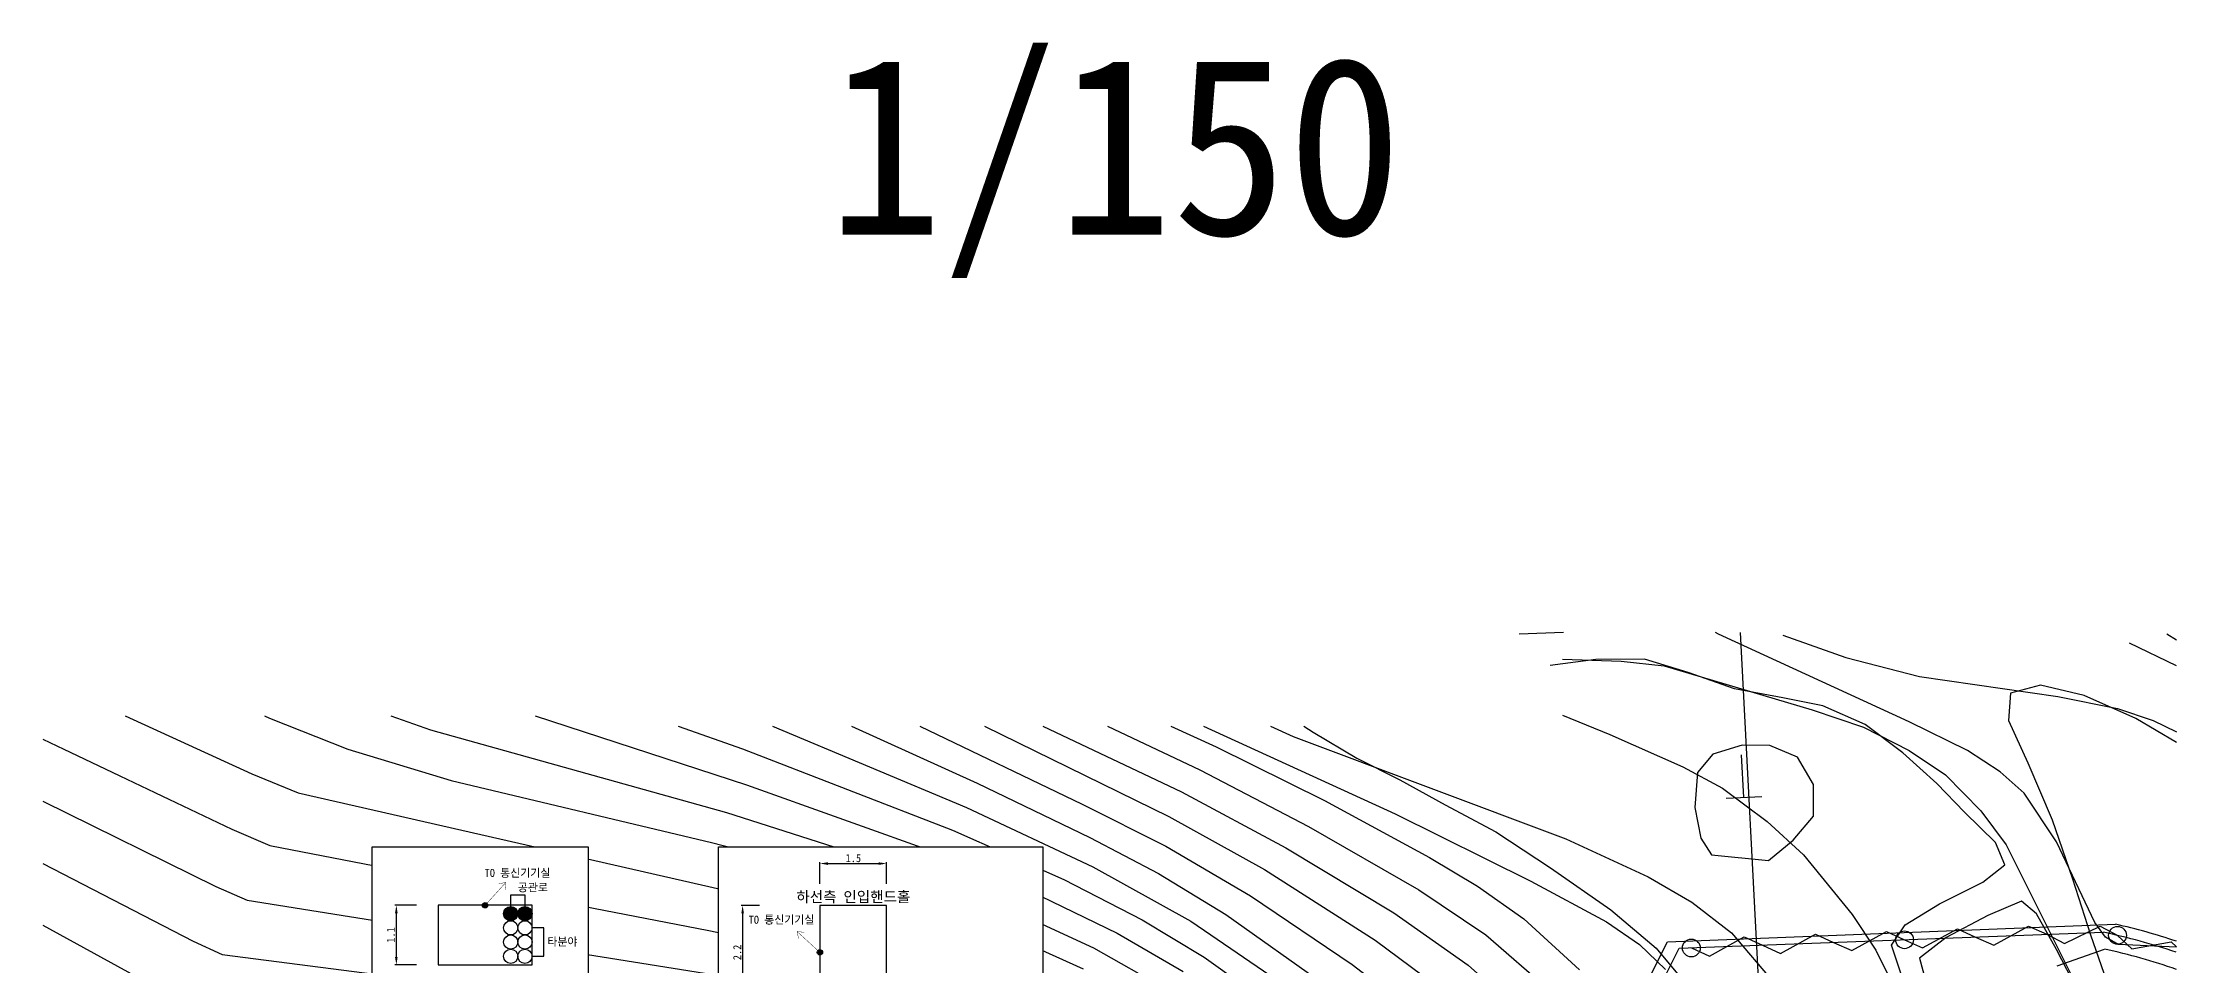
# Model space of a CAD drawing. Extents: x -149224 to -148798, y -3737 to -3590.
# Drawn here: x -149057.6 to -148937.6, y -3642.2 to -3590.3 of the extents above; entities that cross this region are included whole.
import ezdxf
from ezdxf.enums import TextEntityAlignment as Align

# ---------------------------------------------------------------- set-up
doc = ezdxf.new("R2010")
doc.units = 0
doc.header["$MEASUREMENT"] = 0
doc.layers.get('DEFPOINTS').update_dxf_attribs({"linetype": 'CONTINUOUS'})
for name, color, linetype in [('TX-LINE', 2, 'CONTINUOUS'), ('TZ-BASE', 253, 'CONTINUOUS'), ('TZ-DIMS', 1, 'CONTINUOUS'), ('TZ-LINE', 7, 'CONTINUOUS'), ('TZ-TEX2', 3, 'CONTINUOUS'), ('TZ-TEXT', 6, 'CONTINUOUS')]:
    doc.layers.add(name, color=color, linetype=linetype)
doc.styles.get("Standard").update_dxf_attribs({"font": 'GulimChe.ttf'})
doc.dimstyles.new('D150', dxfattribs={"dimscale": 0.15, "dimtxt": 3, "dimasz": 3, "dimexe": 0.5, "dimexo": 0.5, "dimgap": 0.5, "dimtad": 1, "dimdec": 0, "dimzin": 1, "dimdsep": 46, "dimlunit": 6, "dimtxsty": 'Standard', "dimcen": 1, "dimclrd": 1, "dimclre": 1, "dimclrt": 3, "dimadec": 0, "dimazin": 0, "dimtfac": 1, "dimtdec": 0, "dimtix": 1, "dimtmove": 2, "dimatfit": 3, "dimfxl": 0, "dimtvp": 2, "dimlwd": -1, "dimlwe": -1, "dimarcsym": 0})

# ---------------------------------------------------------------- blocks, each defined once
blk = doc.blocks.new('*D27')
at = {"layer": 'DEFPOINTS', "color": 0, "linetype": 'ByBlock'}
for p in [(-149010.09, -3636.44), (-149013.84, -3637.66), (-149010.09, -3637.66)]:
    blk.add_point(p, dxfattribs=at)
at = {"layer": 'TZ-DIMS', "color": 1, "linetype": 'ByBlock'}
for p, q in [((-149013.84, -3637.58), (-149013.84, -3636.37)), ((-149013.39, -3636.44), (-149010.54, -3636.44)), ((-149010.09, -3637.58), (-149010.09, -3636.37))]:
    blk.add_line(p, q, dxfattribs=at)
for points in [[(-149013.39, -3636.37), (-149013.39, -3636.52), (-149013.84, -3636.44)], [(-149010.54, -3636.37), (-149010.54, -3636.52), (-149010.09, -3636.44)]]:
    blk.add_solid(points, dxfattribs=at)
at = {"layer": 'TZ-DIMS', "color": 3, "linetype": 'ByBlock', "insert": (-149011.96, -3636.14), "char_height": 0.45, "attachment_point": 5}
blk.add_mtext('1.5', dxfattribs=at)
blk = doc.blocks.new('*D28')
at = {"layer": 'DEFPOINTS', "color": 0, "linetype": 'ByBlock'}
for p in [(-149017.17, -3638.8), (-149018.19, -3644.08), (-149017.17, -3644.08)]:
    blk.add_point(p, dxfattribs=at)
at = {"layer": 'TZ-DIMS', "color": 1, "linetype": 'ByBlock'}
for p, q in [((-149017.24, -3638.8), (-149018.26, -3638.8)), ((-149018.19, -3639.25), (-149018.19, -3643.63)), ((-149017.24, -3644.08), (-149018.26, -3644.08))]:
    blk.add_line(p, q, dxfattribs=at)
for points in [[(-149018.26, -3639.25), (-149018.11, -3639.25), (-149018.19, -3638.8)], [(-149018.26, -3643.63), (-149018.11, -3643.63), (-149018.19, -3644.08)]]:
    blk.add_solid(points, dxfattribs=at)
at = {"layer": 'TZ-DIMS', "color": 3, "linetype": 'ByBlock', "insert": (-149018.49, -3641.44), "char_height": 0.45, "width": 0.2699, "attachment_point": 5, "rotation": 90}
blk.add_mtext('2.2', dxfattribs=at)
blk = doc.blocks.new('*D38')
at = {"layer": 'DEFPOINTS', "color": 0, "linetype": 'ByBlock'}
for p in [(-149037.66, -3638.79), (-149036.45, -3638.79), (-149036.45, -3642.14)]:
    blk.add_point(p, dxfattribs=at)
at = {"layer": 'TZ-DIMS', "color": 1, "linetype": 'ByBlock'}
for p, q in [((-149036.52, -3638.79), (-149037.74, -3638.79)), ((-149037.66, -3641.69), (-149037.66, -3639.24)), ((-149036.52, -3642.14), (-149037.74, -3642.14))]:
    blk.add_line(p, q, dxfattribs=at)
for points in [[(-149037.74, -3639.24), (-149037.59, -3639.24), (-149037.66, -3638.79)], [(-149037.74, -3641.69), (-149037.59, -3641.69), (-149037.66, -3642.14)]]:
    blk.add_solid(points, dxfattribs=at)
at = {"layer": 'TZ-DIMS', "color": 3, "linetype": 'ByBlock', "insert": (-149037.97, -3640.46), "char_height": 0.45, "attachment_point": 5, "rotation": 90}
blk.add_mtext('1.1', dxfattribs=at)

msp = doc.modelspace()

# ---------------------------------------------------------------- linework, layer by layer
at = {"layer": 'TZ-BASE'}
for p, q in [((-148972.02, -3623.44, 101.31), (-148974.52, -3623.55, 101.31)), ((-148963.3, -3623.54, 100), (-148963.47, -3623.44, 100)), ((-148952.58, -3628.47, 100), (-148963.3, -3623.54, 100)), ((-148958, -3701.44), (-148962.07, -3623.44)), ((-148959.68, -3623.59, 99), (-148956.15, -3624.85, 99)), ((-148938.09, -3623.53, 98), (-148937.55, -3623.86, 98)), ((-148970.21, -3624.96, 101.87), (-148972.77, -3625.3, 101.87)), ((-148972.07, -3624.95, 101), (-148968.78, -3625.06, 101)), ((-148967.46, -3624.94, 101.87), (-148970.21, -3624.96, 101.87)), ((-148968.78, -3625.06, 101), (-148966.35, -3625.32, 101)), ((-148965, -3625.69, 101.87), (-148967.46, -3624.94, 101.87)), ((-148956.15, -3624.85, 99), (-148952, -3625.93, 99)), ((-148937.55, -3625.33, 94.87), (-148940.19, -3624.04, 94.87)), ((-148966.35, -3625.32, 101), (-148958.04, -3627.79, 101)), ((-148962.41, -3626.62, 101.87), (-148965, -3625.69, 101.87)), ((-148952, -3625.93, 99), (-148944.21, -3627.04, 99)), ((-148959.68, -3627.13, 101.87), (-148962.41, -3626.62, 101.87)), ((-148957.44, -3627.58, 101.87), (-148959.68, -3627.13, 101.87)), ((-148955.06, -3628.63, 101.87), (-148957.44, -3627.58, 101.87)), ((-148946.88, -3626.87, 100.25), (-148947, -3628.39, 100.25)), ((-148945.19, -3626.42, 100.25), (-148946.88, -3626.87, 100.25)), ((-148942.73, -3627, 100.25), (-148945.19, -3626.42, 100.25)), ((-148944.21, -3627.04, 99), (-148940.87, -3627.72, 99)), ((-148939.84, -3628.29, 100.25), (-148942.73, -3627, 100.25)), ((-149052.92, -3628.14, 116), (-149045.79, -3631.4, 116)), ((-149045.07, -3628.14, 115), (-149044.8, -3628.26, 115)), ((-149044.8, -3628.26, 115), (-149040.4, -3630.01, 115)), ((-149037.98, -3628.14, 114), (-149035.74, -3628.93, 114)), ((-149029.86, -3628.14, 113), (-149017.97, -3632.02, 113)), ((-149021.82, -3628.72, 112), (-149018.19, -3630, 112)), ((-149016.51, -3628.72, 111), (-149005.6, -3633.29, 111)), ((-149012.06, -3628.72, 110), (-149004.99, -3631.93, 110)), ((-149008.23, -3628.72, 109), (-148999.1, -3633.11, 109)), ((-149004.58, -3628.72, 108), (-148994.21, -3633.8, 108)), ((-149001.31, -3628.72, 107), (-148993.5, -3632.41, 107)), ((-148997.66, -3628.72, 106), (-148992.48, -3631.17, 106)), ((-148994.11, -3628.72, 105), (-148991.56, -3629.87, 105)), ((-148992.26, -3628.72, 104), (-148981.48, -3633.64, 104)), ((-148988.49, -3628.72, 103), (-148987.23, -3629.3, 103)), ((-148986.62, -3628.72, 101.87), (-148986.09, -3629.06, 101.87)), ((-148972.07, -3628.1, 102), (-148969.42, -3629.18, 102)), ((-148958.04, -3627.79, 101), (-148955.15, -3628.77, 101)), ((-148955.15, -3628.77, 101), (-148952.57, -3630.08, 101)), ((-148952.93, -3630.21, 101.87), (-148955.06, -3628.63, 101.87)), ((-148949.3, -3630.08, 100), (-148952.58, -3628.47, 100)), ((-148947, -3628.39, 100.25), (-148945.9, -3630.77, 100.25)), ((-148940.87, -3627.72, 99), (-148938.85, -3628.39, 99)), ((-148937.55, -3629.63, 100.25), (-148939.84, -3628.29, 100.25)), ((-148938.85, -3628.39, 99), (-148937.55, -3629.04, 99)), ((-149057.55, -3629.44, 117), (-149046.91, -3634.51, 117)), ((-149035.74, -3628.93, 114), (-149019.1, -3633.58, 114)), ((-149018.19, -3630, 112), (-149006.39, -3634.57, 112)), ((-148991.56, -3629.87, 105), (-148985.47, -3632.89, 105)), ((-148987.23, -3629.3, 103), (-148971.88, -3635.05, 103)), ((-148986.09, -3629.06, 101.87), (-148983.64, -3630.52, 101.87)), ((-148969.42, -3629.18, 102), (-148965.31, -3631.01, 102)), ((-148961.98, -3629.78, 102.46), (-148963.63, -3630.3, 102.46)), ((-148960.42, -3629.8, 102.46), (-148961.98, -3629.78, 102.46)), ((-148958.86, -3630.46, 102.46), (-148960.42, -3629.8, 102.46)), ((-149040.4, -3630.01, 115), (-149034.57, -3631.77, 115)), ((-148992.48, -3631.17, 106), (-148986.36, -3634.35, 106)), ((-148983.64, -3630.52, 101.87), (-148981.22, -3631.74, 101.87)), ((-148965.31, -3631.01, 102), (-148963.08, -3632.2, 102)), ((-148963.63, -3630.3, 102.46), (-148964.48, -3631.32, 102.46)), ((-148961.87, -3632.72, 101.8), (-148962, -3630.33, 101.8)), ((-148957.96, -3631.99, 102.46), (-148958.86, -3630.46, 102.46)), ((-148951.03, -3631.94, 101.87), (-148952.93, -3630.21, 101.87)), ((-148952.57, -3630.08, 101), (-148950.53, -3631.45, 101)), ((-148947.46, -3631.28, 100), (-148949.3, -3630.08, 100)), ((-148945.9, -3630.77, 100.25), (-148944.53, -3633.98, 100.25)), ((-149045.79, -3631.4, 116), (-149043.19, -3632.47, 116)), ((-149034.57, -3631.77, 115), (-149019.94, -3635.25, 115)), ((-149017.97, -3632.02, 113), (-149007.05, -3635.91, 113)), ((-149004.99, -3631.93, 110), (-148998.66, -3634.98, 110)), ((-148981.22, -3631.74, 101.87), (-148978.68, -3633.14, 101.87)), ((-148964.48, -3631.32, 102.46), (-148964.64, -3633.29, 102.46)), ((-148963.08, -3632.2, 102), (-148960.57, -3634.08, 102)), ((-148957.96, -3633.78, 102.46), (-148957.96, -3631.99, 102.46)), ((-148949.47, -3633.56, 101.87), (-148951.03, -3631.94, 101.87)), ((-148950.53, -3631.45, 101), (-148948.54, -3633.48, 101)), ((-148946.11, -3632.49, 100), (-148947.46, -3631.28, 100)), ((-149057.55, -3632.93, 118), (-149047.82, -3637.74, 118)), ((-149043.19, -3632.47, 116), (-149017.29, -3638.37, 116)), ((-149019.1, -3633.58, 114), (-149008.84, -3636.86, 114)), ((-149005.6, -3633.29, 111), (-148998.49, -3636.62, 111)), ((-148999.1, -3633.11, 109), (-148994.39, -3635.46, 109)), ((-148993.5, -3632.41, 107), (-148987.63, -3635.56, 107)), ((-148985.47, -3632.89, 105), (-148979.56, -3636.1, 105)), ((-148978.68, -3633.14, 101.87), (-148975.83, -3634.65, 101.87)), ((-148964.64, -3633.29, 102.46), (-148964.29, -3635.01, 102.46)), ((-148962.87, -3632.77, 101.8), (-148960.87, -3632.67, 101.8)), ((-148947.72, -3635.25, 101.87), (-148949.47, -3633.56, 101.87)), ((-148948.54, -3633.48, 101), (-148947.12, -3635.39, 101)), ((-148944.3, -3635.22, 100), (-148946.11, -3632.49, 100)), ((-149046.91, -3634.51, 117), (-149044.78, -3635.43, 117)), ((-149006.39, -3634.57, 112), (-149000.13, -3637.34, 112)), ((-148994.21, -3633.8, 108), (-148988.84, -3636.78, 108)), ((-148986.36, -3634.35, 106), (-148980.15, -3637.92, 106)), ((-148981.48, -3633.64, 104), (-148973.86, -3637.44, 104)), ((-148975.83, -3634.65, 101.87), (-148972.76, -3636.68, 101.87)), ((-148960.57, -3634.08, 102), (-148958.52, -3635.96, 102)), ((-148959.1, -3635.12, 102.46), (-148957.96, -3633.78, 102.46)), ((-148944.53, -3633.98, 100.25), (-148943.39, -3637.31, 100.25)), ((-149044.78, -3635.43, 117), (-149020.09, -3640.2, 117)), ((-149019.94, -3635.25, 115), (-149014.61, -3636.63, 115)), ((-149007.05, -3635.91, 113), (-149001.41, -3638.27, 113)), ((-148998.66, -3634.98, 110), (-148994.79, -3637.01, 110)), ((-148994.39, -3635.46, 109), (-148989.62, -3638.26, 109)), ((-148987.63, -3635.56, 107), (-148981.57, -3639.22, 107)), ((-148971.88, -3635.05, 103), (-148967.25, -3637.19, 103)), ((-148964.29, -3635.01, 102.46), (-148963.69, -3635.96, 102.46)), ((-148963.69, -3635.96, 102.46), (-148960.49, -3636.27, 102.46)), ((-148960.49, -3636.27, 102.46), (-148959.1, -3635.12, 102.46)), ((-148958.52, -3635.96, 102), (-148955.78, -3639.31, 102)), ((-148947.19, -3636.52, 101.87), (-148947.72, -3635.25, 101.87)), ((-148947.12, -3635.39, 101), (-148941.93, -3645.78, 101)), ((-148942.14, -3639.76, 100), (-148944.3, -3635.22, 100)), ((-149057.55, -3636.44, 119), (-149049.09, -3640.8, 119)), ((-149014.61, -3636.63, 115), (-149008.1, -3638.68, 115)), ((-149008.84, -3636.86, 114), (-149003.05, -3639.06, 114)), ((-148998.49, -3636.62, 111), (-148992.97, -3639.68, 111)), ((-148994.79, -3637.01, 110), (-148991.02, -3639.3, 110)), ((-148988.84, -3636.78, 108), (-148982.62, -3640.75, 108)), ((-148979.56, -3636.1, 105), (-148976.85, -3637.72, 105)), ((-148972.76, -3636.68, 101.87), (-148969.36, -3639.05, 101.87)), ((-148967.25, -3637.19, 103), (-148964.8, -3638.62, 103)), ((-148948.43, -3637.49, 101.87), (-148947.19, -3636.52, 101.87)), ((-149047.82, -3637.74, 118), (-149046.06, -3638.51, 118)), ((-149017.29, -3638.37, 116), (-149009.39, -3640.56, 116)), ((-149001.41, -3638.27, 113), (-148997.12, -3640.36, 113)), ((-149000.13, -3637.34, 112), (-148995.72, -3639.6, 112)), ((-148989.62, -3638.26, 109), (-148983.9, -3642.12, 109)), ((-148980.15, -3637.92, 106), (-148976.38, -3640.46, 106)), ((-148976.85, -3637.72, 105), (-148974.26, -3639.56, 105)), ((-148973.86, -3637.44, 104), (-148969.6, -3639.72, 104)), ((-148950.87, -3638.71, 101.87), (-148948.43, -3637.49, 101.87)), ((-148943.39, -3637.31, 100.25), (-148942.38, -3640.46, 100.25)), ((-149046.06, -3638.51, 118), (-149020.34, -3642.61, 118)), ((-149008.1, -3638.68, 115), (-149003.65, -3640.28, 115)), ((-149003.05, -3639.06, 114), (-148998.45, -3641.19, 114)), ((-148991.02, -3639.3, 110), (-148985.4, -3643.28, 110)), ((-148981.57, -3639.22, 107), (-148977.39, -3642.15, 107)), ((-148974.26, -3639.56, 105), (-148971.12, -3642.42, 105)), ((-148969.36, -3639.05, 101.87), (-148966.81, -3641.2, 101.87)), ((-148964.8, -3638.62, 103), (-148962.58, -3640.33, 103)), ((-148955.78, -3639.31, 102), (-148954.45, -3641.31, 102)), ((-148952.81, -3639.89, 101.87), (-148950.87, -3638.71, 101.87)), ((-148948.16, -3639.36, 102.14), (-148950.5, -3640.61, 102.14)), ((-148946.26, -3638.56, 102.14), (-148948.16, -3639.36, 102.14)), ((-148945.42, -3639.27, 102.14), (-148946.26, -3638.56, 102.14)), ((-148944.3, -3641.28, 102.14), (-148945.42, -3639.27, 102.14)), ((-149057.55, -3639.91, 120), (-149050.48, -3643.78, 120)), ((-149049.09, -3640.8, 119), (-149047.46, -3641.55, 119)), ((-149020.09, -3640.2, 117), (-149014.89, -3641.3, 117)), ((-149009.39, -3640.56, 116), (-149005.15, -3642.07, 116)), ((-149003.65, -3640.28, 115), (-148999.04, -3642.37, 115)), ((-148997.12, -3640.36, 113), (-148993.41, -3642.52, 113)), ((-148995.72, -3639.6, 112), (-148992.23, -3641.7, 112)), ((-148992.97, -3639.68, 111), (-148987.41, -3643.49, 111)), ((-148982.62, -3640.75, 108), (-148977.94, -3644.22, 108)), ((-148976.38, -3640.46, 106), (-148972.81, -3643.56, 106)), ((-148969.6, -3639.72, 104), (-148967.75, -3641, 104)), ((-148966.17, -3640.85), (-148940.98, -3639.86)), ((-148966.17, -3640.85), (-148940.98, -3639.86)), ((-148965.51, -3641.21), (-148941.65, -3640.3)), ((-148963.81, -3641.65), (-148961.85, -3640.57)), ((-148962.58, -3640.33, 103), (-148960.11, -3643.22, 103)), ((-148961.85, -3640.57), (-148960.83, -3641.03)), ((-148959.81, -3641.5), (-148957.85, -3640.42)), ((-148957.85, -3640.42), (-148956.83, -3640.88)), ((-148955.81, -3641.34), (-148953.85, -3640.27)), ((-148953.85, -3640.27), (-148952.84, -3640.73)), ((-148953.58, -3641.03, 101.87), (-148952.81, -3639.89, 101.87)), ((-148952.84, -3640.73), (-148951.82, -3641.19)), ((-148950.5, -3640.61, 102.14), (-148951.99, -3641.77, 102.14)), ((-148951.82, -3641.19), (-148949.86, -3640.12)), ((-148949.86, -3640.12), (-148948.84, -3640.58)), ((-148948.84, -3640.58), (-148947.82, -3641.04)), ((-148947.82, -3641.04), (-148945.86, -3639.96)), ((-148945.86, -3639.96), (-148944.84, -3640.42)), ((-148944.84, -3640.42), (-148943.85, -3640.94)), ((-148943.85, -3640.94), (-148941.83, -3639.97)), ((-148942.38, -3640.46, 100.25), (-148941.18, -3643.9, 100.25)), ((-148941.54, -3640.58, 100), (-148942.14, -3639.76, 100)), ((-148941.83, -3639.97), (-148940.84, -3640.49)), ((-148940.82, -3641, 100), (-148941.54, -3640.58, 100)), ((-148940.86, -3640.48), (-148940.05, -3641.24)), ((-149047.46, -3641.55, 119), (-149022.36, -3644.78, 119)), ((-149014.89, -3641.3, 117), (-149009.82, -3642.71, 117)), ((-148998.45, -3641.19, 114), (-148994.34, -3643.5, 114)), ((-148992.23, -3641.7, 112), (-148987.23, -3645.28, 112)), ((-148978.72, -3665.65), (-148966.17, -3640.85)), ((-148978.72, -3665.65), (-148966.17, -3640.85)), ((-148978.72, -3667.39), (-148965.51, -3641.21)), ((-148967.75, -3641, 104), (-148966.29, -3642.4, 104)), ((-148966.81, -3641.2, 101.87), (-148964.21, -3644.33, 101.87)), ((-148964.83, -3641.19), (-148963.81, -3641.65)), ((-148960.83, -3641.03), (-148959.81, -3641.5)), ((-148956.83, -3640.88), (-148955.81, -3641.34)), ((-148954.45, -3641.31, 102), (-148952.85, -3644.56, 102)), ((-148952.95, -3642.89, 101.87), (-148953.58, -3641.03, 101.87)), ((-148951.99, -3641.77, 102.14), (-148951.5, -3643.63, 102.14)), ((-148943.11, -3643.57, 102.14), (-148944.3, -3641.28, 102.14)), ((-148944.26, -3642.2), (-148941.59, -3641.26)), ((-148937.55, -3641.14, 100), (-148940.82, -3641, 100)), ((-148940.05, -3641.24), (-148937.84, -3640.85)), ((-148937.84, -3640.85), (-148937.55, -3641.12)), ((-149005.15, -3642.07, 116), (-149000.37, -3644.21, 116)), ((-148983.9, -3642.12, 109), (-148979.2, -3645.72, 109)), ((-148977.39, -3642.15, 107), (-148973.38, -3645.71, 107))]:
    msp.add_line(p, q, dxfattribs=at)
for centre in [(-148964.83, -3641.19), (-148952.84, -3640.73), (-148940.86, -3640.48)]:
    msp.add_circle(centre, 0.5, dxfattribs=at)
for centre, radius, start, end in [((-148948.79, -3674.37), 34.8, 71.1696, 78.1751), ((-148948.76, -3674.4), 35.41, 71.5401, 77.2921), ((-148948.76, -3674.4), 35.41, 71.5401, 77.2921), ((-148948.76, -3674.4), 33.91, 70.6918, 77.78)]:
    msp.add_arc(centre, radius, start, end, dxfattribs=at)

# ---------------------------------------------------------------- texts
at = {"layer": 'TZ-TEX2'}
msp.add_text('1/150', height=10, dxfattribs=at).set_placement((-148997.25, -3596.9), align=Align.MIDDLE)

# ---------------------------------------------------------------- next in the draw order: wipeouts: each hides what was drawn before it
for points in [[(-149039.03, -3635.51), (-149039.03, -3645.81), (-149026.87, -3645.81), (-149026.87, -3635.51)], [(-149019.54, -3635.51), (-149019.54, -3645.81), (-149001.3, -3645.81), (-149001.3, -3635.51)]]:
    msp.add_wipeout(points).dxf.layer = 'TX-LINE'

# ---------------------------------------------------------------- next in the draw order: hatches: boundary and pattern name
at = {"layer": 'TZ-LINE'}
h = msp.add_hatch(color=256, dxfattribs=at)
h.dxf.hatch_style = 1
h.paths.add_polyline_path([(-149032.52, -3638.79, 1), (-149032.82, -3638.79, 1)])
h = msp.add_hatch(color=256, dxfattribs=at)
h.dxf.hatch_style = 1
h.paths.add_polyline_path([(-149030.83, -3639.26, 1), (-149031.63, -3639.26, 1)])
h = msp.add_hatch(color=256, dxfattribs=at)
h.dxf.hatch_style = 1
h.paths.add_polyline_path([(-149030.03, -3639.26, 1), (-149030.83, -3639.26, 1)])
h = msp.add_hatch(color=256, dxfattribs=at)
h.dxf.hatch_style = 1
h.paths.add_polyline_path([(-149013.99, -3641.44, 1), (-149013.69, -3641.44, 1)])

# ---------------------------------------------------------------- next in the draw order: linework, layer by layer
at = {"layer": 'TZ-DIMS', "linetype": 'ByBlock'}
for points in [[(-149031.23, -3638.86), (-149031.23, -3638.2)], [(-149031.23, -3638.2), (-149030.43, -3638.2), (-149030.43, -3638.86)], [(-149030.03, -3641.66), (-149029.37, -3641.66), (-149029.37, -3640.06), (-149030.03, -3640.06)]]:
    msp.add_lwpolyline(points, dxfattribs=at)
at = {"layer": 'TZ-LINE', "const_width": 0.0225}
for points in [[(-149032.67, -3638.79), (-149031.5, -3637.5)], [(-149031.55, -3637.92), (-149031.5, -3637.5), (-149031.91, -3637.59)], [(-149014.71, -3640.31), (-149015.12, -3640.27), (-149015.04, -3640.67)], [(-149013.84, -3641.44), (-149015.12, -3640.27)]]:
    msp.add_lwpolyline(points, dxfattribs=at)
at = {"layer": 'TZ-LINE', "ltscale": 2}
for points in [[(-149030.03, -3638.79), (-149035.31, -3638.79), (-149035.31, -3642.14), (-149030.03, -3642.14)], [(-149010.09, -3644.08), (-149010.09, -3638.8), (-149013.84, -3638.8), (-149013.84, -3644.08)]]:
    msp.add_lwpolyline(points, close=True, dxfattribs=at)
at = {"layer": 'TZ-LINE'}
for centre in [(-149032.67, -3638.79), (-149013.84, -3641.44)]:
    msp.add_circle(centre, 0.15, dxfattribs=at)
at = {"layer": 'TZ-LINE', "ltscale": 2}
for centre in [(-149031.23, -3639.26), (-149030.43, -3639.26), (-149031.23, -3640.06), (-149031.23, -3640.86), (-149030.43, -3640.06), (-149030.43, -3640.86), (-149031.23, -3641.66), (-149030.43, -3641.66)]:
    msp.add_circle(centre, 0.4, dxfattribs=at)
at = {"layer": 'TZ-TEXT'}
for points in [[(-149039.03, -3635.51), (-149026.87, -3635.51), (-149026.87, -3645.81), (-149039.03, -3645.81)], [(-149019.54, -3635.51), (-149001.3, -3635.51), (-149001.3, -3645.81), (-149019.54, -3645.81)]]:
    msp.add_lwpolyline(points, close=True, dxfattribs=at)

# ---------------------------------------------------------------- next in the draw order: texts
at = {"layer": 'TZ-DIMS', "char_height": 0.45, "attachment_point": 4}
for s, insert in [('공관로', (-149030.83, -3637.81)), ('타분야', (-149029.17, -3640.86))]:
    msp.add_mtext(s, dxfattribs=dict(at, insert=insert))
at = {"layer": 'TZ-TEX2'}
msp.add_text('하선측 인입핸드홀', height=0.6, dxfattribs=at).set_placement((-149011.96, -3638.3), align=Align.MIDDLE)
at = {"layer": 'TZ-TEXT'}
msp.add_text('TO 통신기기실', height=0.45, dxfattribs=at).set_placement((-149030.85, -3636.96, 0), align=Align.MIDDLE)
msp.add_text('TO 통신기기실', height=0.45, rotation=0.0518, dxfattribs=at).set_placement((-149016, -3639.59, 0), align=Align.MIDDLE)

# ---------------------------------------------------------------- next in the draw order: dimensions: what is measured, and where the dimension line sits
at = {"layer": 'TZ-DIMS', "linetype": 'ByBlock'}
dim = msp.add_linear_dim(base=(-149010.09, -3636.44), p1=(-149013.84, -3637.66), p2=(-149010.09, -3637.66), text='1.5', dimstyle='D150', dxfattribs=at)
dim.commit()
dim.dimension.update_dxf_attribs({"geometry": '*D27', "text_midpoint": (-149011.96, -3636.14)})
for base, p1, p2, text, picture, middle in [((-149037.66, -3638.79), (-149036.45, -3642.14), (-149036.45, -3638.79), '1.1', '*D38', (-149037.97, -3640.46)), ((-149018.19, -3644.08), (-149017.17, -3638.8), (-149017.17, -3644.08), '2.2', '*D28', (-149018.49, -3641.44))]:
    dim = msp.add_linear_dim(base=base, p1=p1, p2=p2, angle=90, text=text, dimstyle='D150', dxfattribs=at)
    dim.commit()
    dim.dimension.update_dxf_attribs({"geometry": picture, "text_midpoint": middle})

doc.saveas('drawing.dxf')
